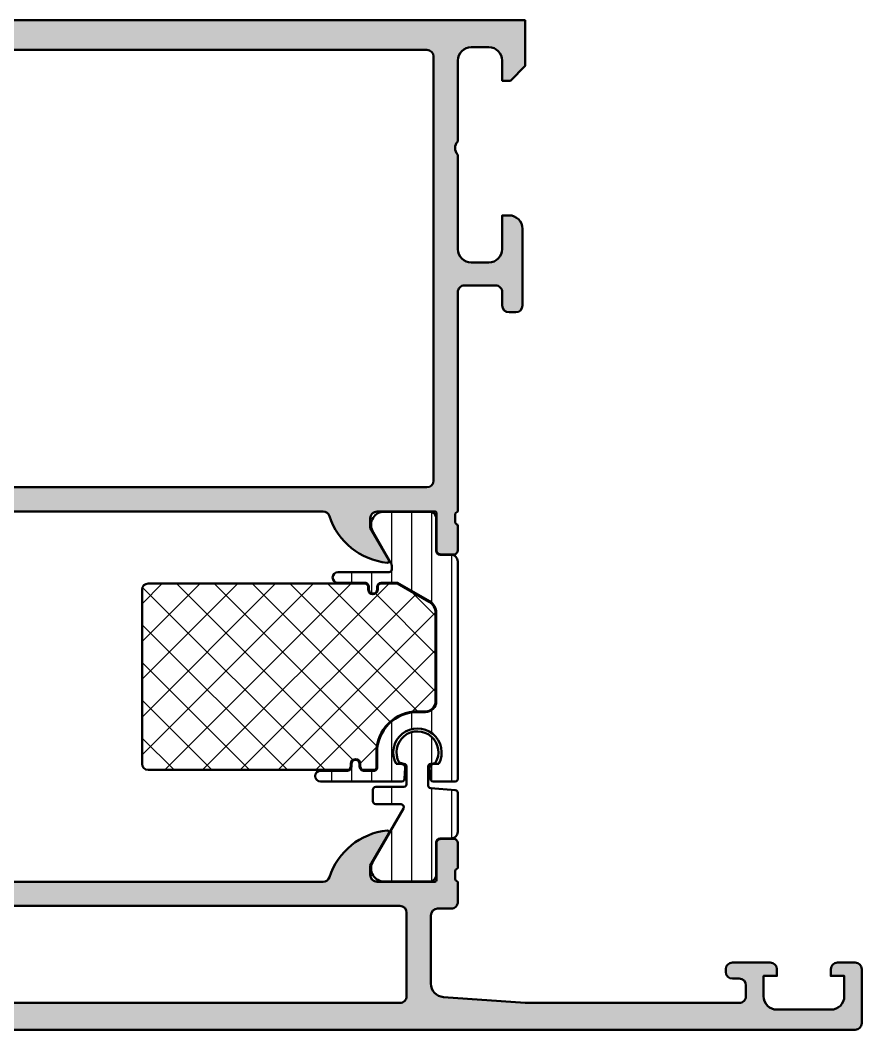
# Model space of a CAD drawing. Extents: x 5 to 130, y 0 to 75.
# Drawn here: x 67.5 to 130, y 0 to 75 of the extents above; entities that cross this region are included whole.
import ezdxf

# ---------------------------------------------------------------- set-up
doc = ezdxf.new("R2010")
doc.units = 0
for name, color, linetype, lineweight in [('0S-Alu contour', 7, 'Continuous', 50), ('0S-Alu hatch', 252, 'Continuous', 25), ('0S-Plastic contour', 254, 'Continuous', 50), ('0S-Plastic hatch', 253, 'Continuous', 25), ('0S-PT contour', 91, 'Continuous', 50), ('0S-PT hatch', 103, 'Continuous', 25)]:
    doc.layers.add(name, color=color, linetype=linetype, lineweight=lineweight)
pattern_1 = [(90, (0, 0), (-1.4859, 0), [])]

# ---------------------------------------------------------------- blocks, each defined once
blk = doc.blocks.new('304700__176D3024_9E4F_41B5_983D_16A4728DE086_')
at = {"layer": '0S-Alu hatch'}
h = blk.add_hatch(color=256, dxfattribs=at)
edge = h.paths.add_edge_path()
edge.add_line((19.99999999999998, 10.49999999999997), (20.00000000000001, 2.499961614608787))
edge.add_ellipse((19.50000799373549, 2.499992007188123), major_axis=(-0.4999920071882439, 0), ratio=1, start_angle=89.99995824893051, end_angle=179.9965172112618, ccw=False)
edge.add_line((19.5000076293945, 2.000000000000011), (14.10000610351565, 2))
edge.add_ellipse((14.10001171460136, 2.500005611085724), major_axis=(-0.5000056111172084, 0), ratio=1, start_angle=0.0006429760202877333, end_angle=89.9993570241561, ccw=False)
edge.add_line((13.60000610351564, 2.499999999998472), (13.60000610351564, 4.5))
edge.add_arc((13.10001392716924, 4.50000734682368), 0.4999921764003726, 359.9991581029894, 450.0008965386953)
edge.add_line((13.10000610351561, 4.999999523162842), (11.8000030517578, 5))
edge.add_arc((11.80003194873949, 4.499971103018338), 0.500028897816649, 90.00331115881426, 179.9966888411355)
edge.add_line((11.30000305175782, 4.500000000000466), (11.30000305175781, 4))
edge.add_line((11.30000305175781, 4), (12.30000305175781, 4))
edge.add_line((12.30000305175781, 4), (12.30000305175781, 2.5))
edge.add_ellipse((11.30001176224014, 2.499991289517666), major_axis=(-0.9999912895556029, 0), ratio=1, start_angle=89.99950092177761, end_angle=180.0004990787141, ccw=False)
edge.add_line((11.30000305175781, 1.5), (7.300003051757812, 1.5))
edge.add_ellipse((7.30003724327588, 2.500034191518068), major_axis=(-1.000034192102578, 0), ratio=1, start_angle=0.0019589627473806104, end_angle=89.9980410373002, ccw=False)
edge.add_line((6.300003051757812, 2.499999999999168), (6.300003051757812, 4))
edge.add_line((6.300003051757812, 4), (7.300003051757812, 4))
edge.add_line((7.300003051757812, 4), (7.300003051757812, 4.5))
edge.add_arc((6.800008665053553, 4.500005613295747), 0.4999943867357684, 359.9993567564866, 450.00064324353)
edge.add_line((6.800003051757826, 5.000000000000006), (5.5, 5))
edge.add_arc((5.500028896981604, 4.499971103018395), 0.5000288978165922, 90.00331115880446, 179.9966888411355)
edge.add_line((5, 4.500000000000523), (5, 0.4999923706054688))
edge.add_arc((5.500013265202426, 0.5000132654630491), 0.5000132656390097, 180.0023943105812, 269.9984799601016)
edge.add_line((5.5, 3e-16), (129.5, 0))
edge.add_arc((129.4999998175536, 0.5000001825074302), 0.5000001825074635, 270.000020906813, 359.9991048225051)
edge.add_line((130, 0.4999923706072412), (130, 4.500000000000001))
edge.add_arc((129.4999840330719, 4.499984033071891), 0.5000159671830521, 0.0018296166054239, 89.99817038324151)
edge.add_line((129.5, 5.000000000000008), (128.1999893188476, 5))
edge.add_arc((128.1999972154239, 4.499999732880525), 0.5000002671818309, 90.00090488050319, 179.999969382958)
edge.add_line((127.6999969482422, 4.500000000064763), (127.6999969482422, 4))
edge.add_line((127.6999969482422, 4), (128.6999969482422, 4))
edge.add_line((128.6999969482422, 4), (128.6999969482422, 2.5))
edge.add_ellipse((127.6999842356632, 2.500012712578993), major_axis=(-1.000012712659796, 0), ratio=1, start_angle=90.00072836786347, end_angle=179.9992716319968, ccw=False)
edge.add_line((127.6999969482422, 1.5), (123.6999969482422, 1.5))
edge.add_ellipse((123.6999912776887, 2.499994329446542), major_axis=(-0.9999943294626202, 0), ratio=1, start_angle=-0.00032490097822801545, end_angle=90.00032490062341, ccw=False)
edge.add_line((122.6999969482422, 2.500000000006199), (122.6999969482422, 4))
edge.add_line((122.6999969482422, 4), (123.6999969482422, 4))
edge.add_line((123.6999969482422, 4), (123.6999969482422, 4.5))
edge.add_arc((123.1999811356241, 4.499984187381915), 0.5000158128681189, 0.0018119353897291, 89.99818806474453)
edge.add_line((123.1999969482422, 5.000000000000003), (120.3999938964843, 5))
edge.add_arc((120.4000076430126, 4.499986253471732), 0.5000137467172296, 90.00157519279813, 179.9984248072896)
edge.add_line((119.8999938964844, 4.499999999999234), (119.8999938964844, 4.299995422363281))
edge.add_arc((120.4000045458748, 4.300006071753726), 0.5000106495038539, 180.0012203039023, 269.9987796957372)
edge.add_line((120.3999938964843, 3.799995422363279), (120.8999938964844, 3.79999542236328))
edge.add_ellipse((120.8999908366427, 3.29999236252167), major_axis=(-0.5000030598509733, 0), ratio=1, start_angle=180.0003506308146, end_angle=269.9996493701244, ccw=False)
edge.add_line((121.3999938964843, 3.299995422371481), (121.3999938964843, 2.5))
edge.add_ellipse((120.9000004540361, 2.499993442448283), major_axis=(-0.499993442491288, 0), ratio=1, start_angle=89.99924855007038, end_angle=180.0007514498339, ccw=False)
edge.add_line((120.8999938964844, 1.999999999999997), (105.0000019073486, 2))
edge.add_line((105.0000019073486, 2), (98.92875289916994, 2.433654785156249))
edge.add_ellipse((99.0000036368257, 3.431113043250497), major_axis=(-0.9999998221284359, 0), ratio=1, start_angle=-2.2588728256778268e-06, end_angle=85.91417066589128, ccw=False)
edge.add_line((98.00000381469727, 3.431113082675257), (98.00000381469727, 8.5))
edge.add_ellipse((98.50000376785373, 8.499999093168418), major_axis=(-0.4999999531572694, 0), ratio=1, start_angle=269.99999463212373, end_angle=359.9998960848389, ccw=False)
edge.add_line((98.50000381469727, 8.999999046325685), (99.50000381469727, 9))
edge.add_arc((99.50000728930279, 9.499996525388754), 0.4999965254008271, 269.9996018367694, 360.0002888809716)
edge.add_line((100.0000038146972, 9.499999046333286), (100.0000038146972, 10.99999999999999))
edge.add_ellipse((100.0788402612403, 11.2675205919931), major_axis=(-0.2788950563274273, 0), ratio=1, start_angle=-1.1645893740982274, end_angle=73.580123580509, ccw=False)
edge.add_line((99.80000281469727, 11.27318899999148), (99.80000281469727, 11.7267829999915))
edge.add_ellipse((100.0788709103404, 11.73244365946855), major_axis=(-0.2789255417371432, 0), ratio=1, start_angle=-73.57540544464928, end_angle=1.1628700728841181, ccw=False)
edge.add_line((100.0000038146972, 11.99998699999149), (100.0000038146972, 13.879998))
edge.add_arc((99.70000381469725, 13.87999799999999), 0.3000000000000114, 0, 90)
edge.add_line((99.70000381469725, 14.179998), (98.72002949565449, 14.179998))
edge.add_arc((98.72002949565449, 13.87999799999999), 0.3000000000000043, 89.99999999999729, 180)
edge.add_line((98.42002949565448, 13.87999799999999), (98.42002949565448, 11.12))
edge.add_ellipse((98.30002949565447, 11.12), major_axis=(-0.1200000000000045, 0), ratio=1, start_angle=90.00000000000682, end_angle=180, ccw=False)
edge.add_line((98.30002949565448, 10.99999999999999), (94.00000381469727, 11))
edge.add_ellipse((94.00000381469727, 11.5), major_axis=(-0.5000000000000018, 0), ratio=1, start_angle=0, end_angle=90, ccw=False)
edge.add_line((93.50000381469727, 11.5), (93.50000381469727, 12.19999999999998))
edge.add_line((93.50000381469727, 12.19999999999998), (94.88149927231964, 14.59282032302756))
edge.add_arc((94.76188403004898, 14.66188021535171), 0.1381197846483017, 330.000000000003, 455.6225775507952)
edge.add_arc((95.2382270558711, 9.823391138152235), 4.99999999999996, 95.62257755079398, 162.2515836439303)
edge.add_ellipse((90.0000038146973, 11.50000000000004), major_axis=(-0.5000000000000321, 0), ratio=1, start_angle=89.99999999999511, end_angle=162.2515836439261, ccw=False)
edge.add_line((90.00000381469727, 11), (32.99999237060549, 11))
edge.add_ellipse((32.99999237060558, 11.49999999999954), major_axis=(-0.49999999999954, 0), ratio=1, start_angle=17.74841635605941, end_angle=89.99999999998857, ccw=False)
edge.add_arc((27.7617691294318, 9.823391138151706), 5.000000000000446, 17.74841635607156, 84.37742244920817)
edge.add_arc((28.23811215525378, 14.66188021535168), 0.1381197846482897, 84.37742244919843, 209.9999999999927)
edge.add_line((28.11849691298311, 14.59282032302755), (29.4999923706055, 12.19999999999991))
edge.add_line((29.4999923706055, 12.19999999999991), (29.49999237060549, 11.50000000000002))
edge.add_ellipse((28.99999237060546, 11.50000000000002), major_axis=(-0.5000000000000285, 0), ratio=1, start_angle=90.00000000000159, end_angle=180, ccw=False)
edge.add_line((28.99999237060547, 10.99999999999999), (24.69996668964827, 11))
edge.add_ellipse((24.69996668964828, 11.12000000000001), major_axis=(-0.1200000000000134, 0), ratio=1, start_angle=0, end_angle=89.99999999999329, ccw=False)
edge.add_line((24.57996668964827, 11.12000000000001), (24.57996668964826, 13.87999799999999))
edge.add_arc((24.27996668964826, 13.879998), 0.2999999999999971, 0, 90)
edge.add_line((24.27996668964826, 14.179998), (23.29999237060544, 14.179998))
edge.add_arc((23.29999237060544, 13.87999800000002), 0.2999999999999812, 90, 180)
edge.add_line((22.99999237060545, 13.87999800000002), (22.99999237060547, 11.99998699999151))
edge.add_ellipse((22.92112527496229, 11.73244365946856), major_axis=(-0.2789255417371566, 0), ratio=1, start_angle=178.8371299271126, end_angle=253.5754054446439, ccw=False)
edge.add_line((23.19999337060547, 11.7267829999915), (23.19999337060547, 11.27318899999145))
edge.add_ellipse((22.92115592406247, 11.26752059199307), major_axis=(-0.2788950563273809, 0), ratio=1, start_angle=106.4198764194908, end_angle=181.1645893740976, ccw=False)
edge.add_line((22.9999923706055, 11), (20.49999999999998, 11))
edge.add_arc((20.50001190502594, 10.49998809497404), 0.5000119051676851, 90.00136418300312, 179.9986358174487)
edge = h.paths.add_edge_path()
edge.add_ellipse((22.30000297718658, 2.499992296034218), major_axis=(-0.4999922960935738, 0), ratio=1, start_angle=-0.0008828225924730759, end_angle=90.0008828230516, ccw=False)
edge.add_line((21.80001068115236, 2.499999999999592), (21.80001068115237, 8.700004577633145))
edge.add_ellipse((22.30000473062384, 8.700010528165253), major_axis=(-0.4999940495068772, 0), ratio=1, start_angle=-90.0006818884533, end_angle=0.0006818894009938958, ccw=False)
edge.add_line((22.30001068115234, 9.200004577636722), (95.70000457763672, 9.200004577636719))
edge.add_ellipse((95.69999936263179, 8.699999362631779), major_axis=(-0.5000052150321359, 0), ratio=1, start_angle=180.0005975897139, end_angle=269.9994024106873, ccw=False)
edge.add_line((96.20000457763673, 8.70000457763672), (96.20000076293945, 2.499999999999942))
edge.add_ellipse((95.70000356422013, 2.499997198726135), major_axis=(-0.4999971987271607, 0), ratio=1, start_angle=90.0001161296363, end_angle=180.0003210041313, ccw=False)
edge.add_line((95.70000457763672, 2.000000000000001), (22.30001068115236, 1.999999999999996))
at = {"layer": '0S-Alu contour', "color": 7}
for points in [[(93.50000381469727, 11.5), (93.50000381469727, 12.19999999999998), (94.88149927231964, 14.59282032302756)], [(98.42002949565448, 13.87999799999999), (98.42002949565448, 11.12)], [(99.70000381469725, 14.179998), (98.72002949565449, 14.179998)], [(100.0000038146972, 11.99998699999149), (100.0000038146972, 13.879998)], [(99.80000281469727, 11.27318899999148), (99.80000281469727, 11.7267829999915)], [(90.00000381469727, 11), (32.99999237060549, 11)], [(98.30002949565448, 10.99999999999999), (94.00000381469727, 11)], [(100.0000038146972, 9.499999046333286), (100.0000038146972, 10.99999999999999)], [(22.30001068115234, 9.200004577636722), (95.70000457763672, 9.200004577636719)], [(96.20000457763673, 8.70000457763672), (96.20000076293945, 2.499999999999942)], [(98.00000381469727, 3.431113082675257), (98.00000381469727, 8.5)], [(98.50000381469727, 8.999999046325685), (99.50000381469727, 9)], [(123.1999969482422, 5.000000000000003), (120.3999938964843, 5)], [(129.5, 5.000000000000008), (128.1999893188476, 5)], [(119.8999938964844, 4.499999999999234), (119.8999938964844, 4.299995422363281)], [(120.3999938964843, 3.799995422363279), (120.8999938964844, 3.79999542236328)], [(122.6999969482422, 2.500000000006199), (122.6999969482422, 4), (123.6999969482422, 4), (123.6999969482422, 4.5)], [(127.6999969482422, 4.500000000064763), (127.6999969482422, 4), (128.6999969482422, 4), (128.6999969482422, 2.5)], [(130, 0.4999923706072412), (130, 4.500000000000001)], [(121.3999938964843, 3.299995422371481), (121.3999938964843, 2.5)], [(120.8999938964844, 1.999999999999997), (105.0000019073486, 2), (98.92875289916994, 2.433654785156249)], [(95.70000457763672, 2.000000000000001), (22.30001068115236, 1.999999999999996)], [(127.6999969482422, 1.5), (123.6999969482422, 1.5)], [(5.5, 3e-16), (129.5, 0)]]:
    blk.add_lwpolyline(points, dxfattribs=at)
for centre, radius, start, end in [((95.2382270558711, 9.823391138152235), 4.99999999999996, 95.62257755079398, 162.2515836439303), ((94.76188403004898, 14.66188021535171), 0.1381197846483017, 330.000000000003, 95.62257755079521), ((98.72002949565449, 13.87999799999999), 0.3000000000000043, 89.99999999999729, 180), ((99.70000381469725, 13.87999799999999), 0.3000000000000114, 0, 90), ((99.50000728930279, 9.499996525388754), 0.4999965254008271, 269.9996018367694, 0.0002888809716084), ((120.4000076430126, 4.499986253471732), 0.5000137467172296, 90.00157519279813, 179.9984248072896), ((123.1999811356241, 4.499984187381915), 0.5000158128681189, 0.0018119353897291, 89.99818806474453), ((128.1999972154239, 4.499999732880525), 0.5000002671818309, 90.00090488050319, 179.999969382958), ((129.4999840330719, 4.499984033071891), 0.5000159671830521, 0.0018296166054239, 89.99817038324151), ((120.4000045458748, 4.300006071753726), 0.5000106495038539, 180.0012203039023, 269.9987796957372), ((129.4999998175536, 0.5000001825074302), 0.5000001825074635, 270.000020906813, 359.9991048225051)]:
    blk.add_arc(centre, radius, start, end, dxfattribs=at)
at = {"layer": '0S-Alu contour', "color": 7, "extrusion": (0, 0, -1)}
for centre, radius, start, end in [((-90.0000038146973, 11.50000000000004), 0.5000000000000321, 197.748416356074, 270.0000000000049), ((-94.00000381469727, 11.5), 0.5000000000000018, 270, 0), ((-100.0788402612403, 11.2675205919931), 0.2788950563274273, 286.419876419491, 1.164589374098176), ((-100.0788709103404, 11.73244365946855), 0.2789255417371432, 358.8371299271159, 73.57540544464923), ((-98.30002949565447, 11.12), 0.1200000000000045, 180, 269.9999999999932), ((-95.69999936263179, 8.699999362631779), 0.5000052150321359, 90.0005975893127, 179.9994024102861), ((-98.50000376785373, 8.499999093168418), 0.4999999531572694, 0.0001039151611164, 90.00000536787628), ((-120.8999908366427, 3.29999236252167), 0.5000030598509733, 90.00035062987556, 179.9996493691854), ((-99.0000036368257, 3.431113043250497), 0.9999998221284361, 274.0858293341087, 2.2588727439e-06), ((-95.70000356422013, 2.499997198726135), 0.4999971987271607, 179.9996789958687, 269.9998838703637), ((-120.9000004540361, 2.499993442448283), 0.499993442491288, 179.9992485501661, 270.0007514499296), ((-123.6999912776887, 2.499994329446542), 0.9999943294626202, 269.9996750993766, 0.0003249009782124), ((-127.6999842356632, 2.500012712578993), 1.000012712659796, 180.0007283680033, 269.9992716321365)]:
    blk.add_arc(centre, radius, start, end, dxfattribs=at)
blk = doc.blocks.new('395740__6B29D01C_57BD_468A_9920_0F6DB4F73AC2_')
at = {"layer": '0S-PT hatch'}
h = blk.add_hatch(dxfattribs=at)
h.set_pattern_fill('ANSI37', color=256, scale=0.625, angle=90, style=0)
h.set_pattern_definition([(135, (0, 0), (-1.403165018917055, -1.403165018917055), []), (225, (0, 0), (1.403165018917055, -1.403165018917055), [])])
edge = h.paths.add_edge_path()
edge.add_line((76.5506085488827, 32.70000000000195), (76.5506085488827, 19.75024507800029))
edge.add_arc((77.00060854888261, 19.75024507800017), 0.4499999999999034, 180, 269.9990437979573)
edge.add_line((77.00060103888933, 19.30024507806293), (91.79343293314875, 19.29999820242987))
edge.add_line((91.79343293314875, 19.29999820242987), (91.92412774374968, 19.3349919706396))
edge.add_line((91.92412774374968, 19.3349919706396), (92.01499271618482, 19.42584431767909))
edge.add_line((92.01499271618482, 19.42584431767909), (92.05001351509863, 19.5565673605495))
edge.add_line((92.05001351509863, 19.5565673605495), (92.05001351509863, 19.74999809265137))
edge.add_ellipse((92.4000089374619, 19.74999809265137), major_axis=(-0.3499954223632784, 0), ratio=1, start_angle=180, end_angle=360, ccw=False)
edge.add_line((92.75000435982517, 19.74999809265137), (92.75000435982517, 19.55656736054949))
edge.add_line((92.75000435982517, 19.55656736054949), (92.785025158739, 19.42584431767909))
edge.add_line((92.785025158739, 19.42584431767909), (92.87589013117413, 19.3349919706396))
edge.add_line((92.87589013117413, 19.3349919706396), (93.0065853517761, 19.29999809265137))
edge.add_line((93.0065853517761, 19.29999809265137), (93.79342737154082, 19.29999809265137))
edge.add_line((93.79342737154082, 19.29999809265137), (93.87412445095168, 19.32162239777047))
edge.add_line((93.87412445095168, 19.32162239777047), (93.92838382974979, 19.37585915907012))
edge.add_line((93.92838382974979, 19.37585915907012), (93.9500074115787, 19.45659048166136))
edge.add_line((93.9500074115787, 19.45659048166136), (93.9500074108288, 20.60004094628051))
edge.add_ellipse((96.99994014392277, 20.60004094624909), major_axis=(-3.049932733093952, 0), ratio=1, start_angle=269.99999999940945, end_angle=360, ccw=False)
edge.add_line((96.9999401439542, 23.64997367934304), (97.60003151008218, 23.64997367858883))
edge.add_arc((97.60081202280558, 24.39917064067952), 0.7491973686593032, 269.9403093298682, 360.0630723146303)
edge.add_line((98.35000893752486, 24.39999537162854), (98.3499936807136, 30.96380934273025))
edge.add_arc((97.40005914123302, 30.96380483453283), 0.9499345394912776, 0.0002719145082368, 60.01047642423605)
edge.add_line((97.87487597986336, 31.78655911077306), (95.51284476392561, 33.15000000009987))
edge.add_line((95.51284476392561, 33.15000000009987), (94.300007411583, 33.15000000009987))
edge.add_arc((94.300007411583, 32.90000000009989), 0.2499999999999716, 90, 180)
edge.add_line((94.05000741158302, 32.90000000009989), (94.05000741158307, 32.70000000010001))
edge.add_ellipse((93.70000741158307, 32.70000000009999), major_axis=(-0.3499999999999943, 0), ratio=1, start_angle=0, end_angle=180, ccw=False)
edge.add_line((93.35000741158308, 32.70000000009997), (93.35000741158306, 32.90000000009987))
edge.add_arc((93.10000741158306, 32.90000000009985), 0.25, 0, 90)
edge.add_line((93.10000741158306, 33.15000000009985), (77.00060854888272, 33.15000000000197))
edge.add_arc((77.00060854888272, 32.70000000000195), 0.4500000000000171, 90, 180)
at = {"layer": '0S-PT contour', "color": 7}
for points in [[(93.10000741158306, 33.15000000009985), (77.00060854888272, 33.15000000000197)], [(97.87487597986336, 31.78655911077306), (95.51284476392561, 33.15000000009987), (94.300007411583, 33.15000000009987)], [(76.5506085488827, 32.70000000000195), (76.5506085488827, 19.75024507800029)], [(93.35000741158308, 32.70000000009997), (93.35000741158306, 32.90000000009987)], [(94.05000741158302, 32.90000000009989), (94.05000741158307, 32.70000000010001)], [(98.35000893752486, 24.39999537162854), (98.3499936807136, 30.96380934273025)], [(96.9999401439542, 23.64997367934304), (97.60003151008218, 23.64997367858883)], [(92.75000435982517, 19.74999809265137), (92.75000435982517, 19.55656736054949), (92.785025158739, 19.42584431767909), (92.87589013117413, 19.3349919706396), (93.0065853517761, 19.29999809265137), (93.79342737154082, 19.29999809265137), (93.87412445095168, 19.32162239777047), (93.92838382974979, 19.37585915907012), (93.9500074115787, 19.45659048166136), (93.9500074108288, 20.60004094628051)], [(77.00060103888933, 19.30024507806293), (91.79343293314875, 19.29999820242987), (91.92412774374968, 19.3349919706396), (92.01499271618482, 19.42584431767909), (92.05001351509863, 19.5565673605495), (92.05001351509863, 19.74999809265137)]]:
    blk.add_lwpolyline(points, dxfattribs=at)
for centre, radius, start, end in [((77.00060854888272, 32.70000000000195), 0.4500000000000171, 90, 180), ((93.10000741158306, 32.90000000009985), 0.25, 0, 90), ((94.300007411583, 32.90000000009989), 0.2499999999999716, 90, 180), ((97.40005914123302, 30.96380483453283), 0.9499345394912776, 0.0002719145082368, 60.01047642423605), ((97.60081202280558, 24.39917064067952), 0.7491973686593032, 269.9403093298682, 0.0630723146303955), ((77.00060854888261, 19.75024507800017), 0.4499999999999034, 180, 269.9990437979573)]:
    blk.add_arc(centre, radius, start, end, dxfattribs=at)
at = {"layer": '0S-PT contour', "color": 7, "extrusion": (0, 0, -1)}
for centre, radius, start, end in [((-93.70000741158307, 32.70000000009999), 0.3499999999999943, 180, 0), ((-96.99994014392277, 20.60004094624909), 3.049932733093953, 0, 90.00000000059053), ((-92.4000089374619, 19.74999809265137), 0.3499954223632784, 0, 180)]:
    blk.add_arc(centre, radius, start, end, dxfattribs=at)
blk = doc.blocks.new('244459__1904CC62_7255_417F_8182_03E45A82147F___35E7839D_CDDE_44FA_9F2A_09675DB6ED3F_')
at = {"layer": '0S-Plastic hatch'}
h = blk.add_hatch(dxfattribs=at)
h.set_pattern_fill('ANSI31', color=256, scale=0.4680000000000001, angle=45, style=0)
h.set_pattern_definition(pattern_1)
edge = h.paths.add_edge_path()
edge.add_ellipse((99.500007411583, 14.709997), major_axis=(-0.5, 0), ratio=1, start_angle=90, end_angle=180, ccw=False)
edge.add_line((99.500007411583, 14.209997), (98.68967607824966, 14.209997))
edge.add_arc((98.68967607824966, 13.909997), 0.3000000000000025, 90, 180)
edge.add_line((98.38967607824966, 13.909997), (98.39000802864669, 11.50999861706369))
edge.add_ellipse((97.89001205120807, 11.50999597743861), major_axis=(-0.4999959774455833, 0), ratio=1, start_angle=89.99969751881491, end_angle=180.0003024817733, ccw=False)
edge.add_line((97.89000941158301, 11.00999999999999), (94.41346791348352, 11.01))
edge.add_ellipse((94.55577856247487, 11.99981807472285), major_axis=(-0.999996070924476, 0), ratio=1, start_angle=-32.72701609984091, end_angle=81.81839194810021, ccw=False)
edge.add_line((93.71452591348353, 12.540453), (95.9717036228891, 16.45000001028018))
edge.add_arc((95.79849853619694, 16.55), 0.1999999999999995, 330.000003400655, 450)
edge.add_line((95.79849853619694, 16.75), (93.90001656685644, 16.75))
edge.add_line((93.90001656685644, 16.75), (93.80009438668066, 16.77691650390625))
edge.add_line((93.80009438668066, 16.77691650390625), (93.72692849312597, 16.85009765625))
edge.add_line((93.72692849312597, 16.85009765625), (93.70001198921972, 16.95001220703125))
edge.add_line((93.70001198921972, 16.95001220703125), (93.70001198921972, 17.85000610351562))
edge.add_line((93.70001198921972, 17.85000610351562), (93.72692086373144, 17.94992065429687))
edge.add_line((93.72692086373144, 17.94992065429687), (93.80009438668066, 18.02310180664062))
edge.add_line((93.80009438668066, 18.02310180664062), (93.90001656685644, 18.05001831054687))
edge.add_line((93.90001656685644, 18.05001831054687), (96.00001504097754, 18.05001831054687))
edge.add_line((96.00001504097754, 18.05001831054687), (96.09992959175878, 18.07693481445312))
edge.add_line((96.09992959175878, 18.07693481445312), (96.173103114708, 18.15008544921875))
edge.add_line((96.173103114708, 18.15008544921875), (96.20001198921972, 18.25))
edge.add_line((96.20001198921972, 18.25), (96.20001198921972, 19.55002021789551))
edge.add_line((96.20001198921972, 19.55002021789551), (96.173103114708, 19.64993476867675))
edge.add_line((96.173103114708, 19.64993476867675), (96.09992959175878, 19.72311592102051))
edge.add_line((96.09992959175878, 19.72311592102051), (96.000007411583, 19.75003242492675))
edge.add_line((96.000007411583, 19.75003242492675), (95.64501168404394, 19.84934716690035))
edge.add_ellipse((96.99965560737606, 20.61563367587344), major_axis=(-1.556359589829676, 0), ratio=1, start_angle=148.5998135798253, end_angle=29.495701762774274, ccw=False)
edge.add_line((98.32808493780433, 19.80475101672186), (98.00001504097753, 19.75003242492675))
edge.add_line((98.00001504097753, 19.75003242492675), (97.90009286080175, 19.72311592102051))
edge.add_line((97.90009286080175, 19.72311592102051), (97.82691933785253, 19.64993476867675))
edge.add_line((97.82691933785253, 19.64993476867675), (97.80001046334081, 19.55002021789551))
edge.add_line((97.80001046334081, 19.55002021789551), (97.80001046334081, 18.1500244140625))
edge.add_line((97.80001046334081, 18.1500244140625), (97.82691933785253, 18.05007934570312))
edge.add_line((97.82691933785253, 18.05007934570312), (97.90009286080175, 17.9769287109375))
edge.add_line((97.90009286080175, 17.9769287109375), (98.00000741158298, 17.95001220703125))
edge.add_line((98.00000741158298, 17.95001220703125), (99.80001046334081, 17.79251098632812))
edge.add_line((99.80001046334081, 17.79251098632812), (99.89992501412206, 17.76559448242187))
edge.add_line((99.89992501412206, 17.76559448242187), (99.9730985370713, 17.69241333007812))
edge.add_line((99.9730985370713, 17.69241333007812), (100.0000074115827, 17.59249877929687))
edge.add_line((100.0000074115827, 17.59249877929687), (100.000007411583, 14.709997))
at = {"layer": '0S-Plastic contour', "color": 7}
for points in [[(95.79849853619694, 16.75), (93.90001656685644, 16.75), (93.80009438668066, 16.77691650390625), (93.72692849312597, 16.85009765625), (93.70001198921972, 16.95001220703125), (93.70001198921972, 17.85000610351562), (93.72692086373144, 17.94992065429687), (93.80009438668066, 18.02310180664062), (93.90001656685644, 18.05001831054687), (96.00001504097754, 18.05001831054687), (96.09992959175878, 18.07693481445312), (96.173103114708, 18.15008544921875), (96.20001198921972, 18.25), (96.20001198921972, 19.55002021789551), (96.173103114708, 19.64993476867675), (96.09992959175878, 19.72311592102051), (96.000007411583, 19.75003242492675), (95.64501168404394, 19.84934716690035)], [(98.32808493780433, 19.80475101672186), (98.00001504097753, 19.75003242492675), (97.90009286080175, 19.72311592102051), (97.82691933785253, 19.64993476867675), (97.80001046334081, 19.55002021789551), (97.80001046334081, 18.1500244140625), (97.82691933785253, 18.05007934570312), (97.90009286080175, 17.9769287109375), (98.00000741158298, 17.95001220703125), (99.80001046334081, 17.79251098632812), (99.89992501412206, 17.76559448242187), (99.9730985370713, 17.69241333007812), (100.0000074115827, 17.59249877929687), (100.000007411583, 14.709997)], [(93.71452591348353, 12.540453), (95.9717036228891, 16.45000001028018)], [(98.38967607824966, 13.909997), (98.39000802864669, 11.50999861706369)], [(99.500007411583, 14.209997), (98.68967607824966, 14.209997)], [(97.89000941158301, 11.00999999999999), (94.41346791348352, 11.01)]]:
    blk.add_lwpolyline(points, dxfattribs=at)
at = {"layer": '0S-Plastic contour', "color": 7, "extrusion": (0, 0, -1)}
for centre, radius, start, end in [((-96.99965560737606, 20.61563367587344), 1.556359589829676, 330.5042982372257, 211.4001864201747), ((-99.500007411583, 14.709997), 0.5, 180, 270), ((-94.55577856247487, 11.99981807472285), 0.999996070924476, 278.1816080518999, 32.72701609984089), ((-97.89001205120807, 11.50999597743861), 0.4999959774455833, 179.9996975182267, 270.0003024811851)]:
    blk.add_arc(centre, radius, start, end, dxfattribs=at)
at = {"layer": '0S-Plastic contour', "color": 7}
for centre, radius, start, end in [((95.79849853619694, 16.55), 0.1999999999999995, 330.000003400655, 90), ((98.68967607824966, 13.909997), 0.3000000000000025, 90, 180)]:
    blk.add_arc(centre, radius, start, end, dxfattribs=at)
blk = doc.blocks.new('244459__F225CB20_A43C_44D5_8C3E_92B78BB3F6B0___52D89160_3F5E_4F70_A803_A7DA2A8AC8DD_')
at = {"layer": '0S-Plastic hatch'}
h = blk.add_hatch(dxfattribs=at)
h.set_pattern_fill('ANSI31', color=256, scale=0.4680000000000001, angle=45, style=0)
h.set_pattern_definition(pattern_1)
edge = h.paths.add_edge_path()
edge.add_line((100.000007411583, 34.79000300009986), (100.000007411583, 18.65002250671387))
edge.add_line((100.000007411583, 18.65002250671387), (99.97309090767675, 18.55010795593262))
edge.add_line((99.97309090767675, 18.55010795593262), (99.89992501412206, 18.47692680358887))
edge.add_line((99.89992501412206, 18.47692680358887), (99.79999520455175, 18.45001029968262))
edge.add_line((99.79999520455175, 18.45001029968262), (98.16999032173923, 18.45001029968262))
edge.add_line((98.16999032173923, 18.45001029968262), (98.070075770958, 18.47692680358887))
edge.add_line((98.070075770958, 18.47692680358887), (97.99690987740333, 18.55010795593262))
edge.add_line((97.99690987740333, 18.55010795593262), (97.96999337349706, 18.65002250671387))
edge.add_line((97.96999337349706, 18.65002250671387), (97.90000130806737, 19.45001029968262))
edge.add_line((97.90000130806737, 19.45001029968262), (97.94000985298925, 19.60015678405762))
edge.add_line((97.94000985298925, 19.60015678405762), (98.04987313423925, 19.71002006530762))
edge.add_line((98.04987313423925, 19.71002006530762), (98.21800973091894, 19.74999809265137))
edge.add_line((98.21800973091894, 19.74999809265137), (98.58657052193458, 19.74999809265137))
edge.add_arc((97.000007411583, 20.59650078484448), 1.798262859266857, 331.9180754298219, 568.0819245701781)
edge.add_line((95.41344430123144, 19.74999809265137), (95.78200509224705, 19.74999809265137))
edge.add_line((95.78200509224705, 19.74999809265137), (95.95014168892673, 19.71002006530762))
edge.add_line((95.95014168892673, 19.71002006530762), (96.06000497017673, 19.60015678405762))
edge.add_line((96.06000497017673, 19.60015678405762), (96.09999825630958, 19.45001029968262))
edge.add_line((96.09999825630958, 19.45001029968262), (96.03000619087987, 18.65002250671387))
edge.add_line((96.03000619087987, 18.65002250671387), (96.0031049457627, 18.55010795593262))
edge.add_line((96.0031049457627, 18.55010795593262), (95.92993905220798, 18.47692680358887))
edge.add_line((95.92993905220798, 18.47692680358887), (95.83000924263769, 18.45001029968262))
edge.add_line((95.83000924263769, 18.45001029968262), (89.80001046334081, 18.45001029968262))
edge.add_ellipse((89.80001046334081, 18.85000419616699), major_axis=(-0.399993896484375, 0), ratio=1, start_angle=-90, end_angle=90, ccw=False)
edge.add_line((89.80001046334081, 19.24999809265137), (91.80001046334083, 19.24999809265137))
edge.add_line((91.80001046334083, 19.24999809265137), (91.95000435982519, 19.29015922546387))
edge.add_line((91.95000435982519, 19.29015922546387), (92.059821864708, 19.39996147155762))
edge.add_line((92.059821864708, 19.39996147155762), (92.10001351509862, 19.54998588562012))
edge.add_line((92.10001351509862, 19.54998588562012), (92.10001351509862, 19.74999809265137))
edge.add_ellipse((92.4000089374619, 19.74999809265137), major_axis=(-0.2999954223632812, 0), ratio=1, start_angle=180, end_angle=360, ccw=False)
edge.add_line((92.70000435982519, 19.74999809265137), (92.70000435982519, 19.54998588562012))
edge.add_line((92.70000435982519, 19.54998588562012), (92.74019601021581, 19.39996147155762))
edge.add_line((92.74019601021581, 19.39996147155762), (92.85001351509862, 19.29015922546387))
edge.add_line((92.85001351509862, 19.29015922546387), (93.00000741158298, 19.24999809265137))
edge.add_line((93.00000741158298, 19.24999809265137), (93.80001046334081, 19.24999809265137))
edge.add_line((93.80001046334081, 19.24999809265137), (93.90000130806737, 19.27679252624512))
edge.add_line((93.90000130806737, 19.27679252624512), (93.97321297798923, 19.34997367858887))
edge.add_line((93.97321297798923, 19.34997367858887), (94.00000741158298, 19.45001029968262))
edge.add_line((94.00000741158298, 19.45001029968262), (94.00000741158298, 20.59997367858887))
edge.add_ellipse((96.99994014389137, 20.60004094628051), major_axis=(-2.99993273306254, 0), ratio=1, start_angle=-90.00128474708322, end_angle=0.0012847472241901414, ccw=False)
edge.add_line((97.000007411583, 23.59997367858888), (97.60000588570409, 23.59997367858887))
edge.add_arc((97.60081202280556, 24.39917064067953), 0.7991973686593123, 269.9422066897786, 360.0610716947241)
edge.add_line((98.4000089374619, 24.40002250671391), (98.39999367867286, 30.96374320983886))
edge.add_arc((97.40006312432163, 30.96380713441112), 0.9999305563945124, 359.9963371374206, 420.0103377062295)
edge.add_line((97.89987215085782, 31.82986259141396), (95.52623985423648, 33.20000000009986))
edge.add_line((95.52623985423648, 33.20000000009986), (94.300007411583, 33.20000000009986))
edge.add_arc((94.300007411583, 32.90000000009989), 0.2999999999999758, 90, 180)
edge.add_line((94.00000741158303, 32.90000000009989), (94.00000741158306, 32.7000000001))
edge.add_ellipse((93.70000741158307, 32.70000000009997), major_axis=(-0.2999999999999829, 0), ratio=1, start_angle=0, end_angle=180, ccw=False)
edge.add_line((93.40000741158309, 32.70000000009994), (93.40000741158306, 32.90000000009987))
edge.add_arc((93.10000741168093, 32.90000000009985), 0.2999999999021128, 0, 90.00000000000273)
edge.add_line((93.10000741168093, 33.20000000000197), (91.10000741158302, 33.20000000009986))
edge.add_ellipse((91.10000741158302, 33.60000000009987), major_axis=(-0.4000000000000057, 0), ratio=1, start_angle=-90, end_angle=90, ccw=False)
edge.add_line((91.10000741158302, 34.00000000009987), (94.90000741158303, 34.00000000009987))
edge.add_arc((94.90000741158303, 34.20000000009988), 0.2000000000000028, 270, 360)
edge.add_line((95.10000741158306, 34.20000000009988), (95.10000741158306, 34.41474721315084))
edge.add_arc((94.60000741158301, 34.41474721315084), 0.5000000000000285, 0, 29.99995113626276)
edge.add_line((95.03302032668338, 34.6647468438632), (93.71452591348353, 36.95954700009986))
edge.add_ellipse((94.55577856247488, 37.50018192537702), major_axis=(-0.9999960709244895, 0), ratio=1, start_angle=-81.81839194810021, end_angle=32.727016099840796, ccw=False)
edge.add_line((94.41346791348353, 38.49000000009989), (97.89000941158326, 38.49000010568574))
edge.add_ellipse((97.89001205120834, 37.99000412824712), major_axis=(-0.4999959774455904, 0), ratio=1, start_angle=179.9996975182268, end_angle=270.00030248118503, ccw=False)
edge.add_line((98.39000802864696, 37.99000148861692), (98.38967607824995, 35.59000310568573))
edge.add_arc((98.68967607824997, 35.59000310568573), 0.3000000000000114, 180, 270)
edge.add_line((98.68967607824997, 35.29000310568572), (99.5000074767328, 35.29000300009986))
edge.add_ellipse((99.500007411583, 34.79000300009987), major_axis=(-0.4999999999999972, 0), ratio=1, start_angle=180, end_angle=269.9999925343822, ccw=False)
at = {"layer": '0S-Plastic contour', "color": 7}
for points in [[(94.41346791348353, 38.49000000009989), (97.89000941158326, 38.49000010568574)], [(98.39000802864696, 37.99000148861692), (98.38967607824995, 35.59000310568573)], [(95.03302032668338, 34.6647468438632), (93.71452591348353, 36.95954700009986)], [(98.68967607824997, 35.29000310568572), (99.5000074767328, 35.29000300009986)], [(100.000007411583, 34.79000300009986), (100.000007411583, 18.65002250671387), (99.97309090767675, 18.55010795593262), (99.89992501412206, 18.47692680358887), (99.79999520455175, 18.45001029968262), (98.16999032173923, 18.45001029968262), (98.070075770958, 18.47692680358887), (97.99690987740333, 18.55010795593262), (97.96999337349706, 18.65002250671387), (97.90000130806737, 19.45001029968262), (97.94000985298925, 19.60015678405762), (98.04987313423925, 19.71002006530762), (98.21800973091894, 19.74999809265137), (98.58657052193458, 19.74999809265137)], [(91.10000741158302, 34.00000000009987), (94.90000741158303, 34.00000000009987)], [(95.10000741158306, 34.20000000009988), (95.10000741158306, 34.41474721315084)], [(93.10000741168093, 33.20000000000197), (91.10000741158302, 33.20000000009986)], [(97.89987215085782, 31.82986259141396), (95.52623985423648, 33.20000000009986), (94.300007411583, 33.20000000009986)], [(93.40000741158309, 32.70000000009994), (93.40000741158306, 32.90000000009987)], [(94.00000741158303, 32.90000000009989), (94.00000741158306, 32.7000000001)], [(98.4000089374619, 24.40002250671391), (98.39999367867286, 30.96374320983886)], [(97.000007411583, 23.59997367858888), (97.60000588570409, 23.59997367858887)], [(92.70000435982519, 19.74999809265137), (92.70000435982519, 19.54998588562012), (92.74019601021581, 19.39996147155762), (92.85001351509862, 19.29015922546387), (93.00000741158298, 19.24999809265137), (93.80001046334081, 19.24999809265137), (93.90000130806737, 19.27679252624512), (93.97321297798923, 19.34997367858887), (94.00000741158298, 19.45001029968262), (94.00000741158298, 20.59997367858887)], [(95.41344430123144, 19.74999809265137), (95.78200509224705, 19.74999809265137), (95.95014168892673, 19.71002006530762), (96.06000497017673, 19.60015678405762), (96.09999825630958, 19.45001029968262), (96.03000619087987, 18.65002250671387), (96.0031049457627, 18.55010795593262), (95.92993905220798, 18.47692680358887), (95.83000924263769, 18.45001029968262), (89.80001046334081, 18.45001029968262)], [(89.80001046334081, 19.24999809265137), (91.80001046334083, 19.24999809265137), (91.95000435982519, 19.29015922546387), (92.059821864708, 19.39996147155762), (92.10001351509862, 19.54998588562012), (92.10001351509862, 19.74999809265137)]]:
    blk.add_lwpolyline(points, dxfattribs=at)
at = {"layer": '0S-Plastic contour', "color": 7, "extrusion": (0, 0, -1)}
for centre, radius, start, end in [((-94.55577856247488, 37.50018192537702), 0.9999960709244895, 327.2729839001593, 81.81839194810027), ((-97.89001205120834, 37.99000412824712), 0.4999959774455904, 89.99969751881494, 180.0003024817733), ((-99.500007411583, 34.79000300009987), 0.4999999999999972, 90.00000746561778, 180), ((-91.10000741158302, 33.60000000009987), 0.4000000000000057, 270, 90), ((-93.70000741158307, 32.70000000009997), 0.2999999999999829, 180, 0), ((-96.99994014389137, 20.60004094628051), 2.99993273306254, 359.9987152527758, 90.00128474708318), ((-92.4000089374619, 19.74999809265137), 0.2999954223632812, 0, 180), ((-89.80001046334081, 18.85000419616699), 0.399993896484375, 270, 90)]:
    blk.add_arc(centre, radius, start, end, dxfattribs=at)
at = {"layer": '0S-Plastic contour', "color": 7}
for centre, radius, start, end in [((98.68967607824997, 35.59000310568573), 0.3000000000000114, 180, 270), ((94.60000741158301, 34.41474721315084), 0.5000000000000285, 0, 29.99995113626276), ((94.90000741158303, 34.20000000009988), 0.2000000000000028, 270, 0), ((93.10000741168093, 32.90000000009985), 0.2999999999021128, 0, 90.00000000000273), ((94.300007411583, 32.90000000009989), 0.2999999999999758, 90, 180), ((97.40006312432163, 30.96380713441112), 0.9999305563945124, 359.9963371374206, 60.01033770622953), ((97.60081202280556, 24.39917064067953), 0.7991973686593123, 269.9422066897786, 0.0610716947241366), ((97.000007411583, 20.59650078484448), 1.798262859266857, 331.9180754298219, 208.0819245701781)]:
    blk.add_arc(centre, radius, start, end, dxfattribs=at)
blk = doc.blocks.new('397900__F6BC7027_DA10_4846_9E57_12844A82973F_')
at = {"layer": '0S-Alu hatch'}
h = blk.add_hatch(color=256, dxfattribs=at)
edge = h.paths.add_edge_path()
edge.add_line((30, 74.50000000000009), (30, 67.00000047683727))
edge.add_ellipse((29.50000618905175, 66.99999381095448), major_axis=(-0.4999938109926888, 0), ratio=1, start_angle=89.99929077812959, end_angle=180.0007638631271, ccw=False)
edge.add_line((29.49999999999997, 66.5000000000001), (20.5, 66.50000000000009))
edge.add_arc((20.50000112226638, 66.00000650708706), 0.4999934929142801, 90.00012860392812, 180.0007456670556)
edge.add_line((20.00000762939444, 65.99999999999913), (20.00000476831991, 65.69999523168018))
edge.add_arc((20.50000166166142, 65.69999689334162), 0.4999968933442645, 180.0001904125791, 269.9998095864415)
edge.add_line((20.49999999999997, 65.20000000000012), (22.99999999999997, 65.20000000000007))
edge.add_line((22.99999999999997, 65.20000000000007), (23, 58.5000000000001))
edge.add_ellipse((22.47502420766756, 58.00000000000011), major_axis=(-0.7249824705019198, 0), ratio=1, start_angle=136.3958616163865, end_angle=223.6041383836137, ccw=False)
edge.add_line((23, 57.50000000000011), (23, 53.0000000000001))
edge.add_ellipse((22.47502420766753, 52.5000000000001), major_axis=(-0.7249824705019455, 0), ratio=1, start_angle=136.3958616163876, end_angle=223.6041383836125, ccw=False)
edge.add_line((23, 52.00000000000009), (22.99999999999997, 38.50001544535547))
edge.add_ellipse((22.92116355345688, 38.23249485336233), major_axis=(-0.2788950563274689, 0), ratio=1, start_angle=178.835410625896, end_angle=253.5801235804993, ccw=False)
edge.add_line((23.20000099999996, 38.22682644536392), (23.20000099999999, 37.77323244536402))
edge.add_ellipse((22.92113290435677, 37.76757178588692), major_axis=(-0.2789255417372011, 0), ratio=1, start_angle=106.4245945553665, end_angle=181.1628700728954, ccw=False)
edge.add_line((23, 37.50002844536395), (23.00000000000003, 35.62001744535553))
edge.add_arc((23.30000000000003, 35.62001744535547), 0.2999999999999971, 180, 269.9999999999919)
edge.add_line((23.29999999999998, 35.32001744535548), (24.27997431904282, 35.32001744535549))
edge.add_arc((24.27997431904284, 35.62001744535543), 0.2999999999999403, 269.9999999999973, 360)
edge.add_line((24.57997431904278, 35.62001744535543), (24.57997431904275, 38.38001544535548))
edge.add_ellipse((24.69997431904278, 38.38001544535546), major_axis=(-0.120000000000033, 0), ratio=1, start_angle=270, end_angle=360, ccw=False)
edge.add_line((24.69997431904278, 38.5000154453555), (29, 38.50001544535549))
edge.add_ellipse((28.99999999999997, 38.00001544535546), major_axis=(-0.5000000000000285, 0), ratio=1, start_angle=180, end_angle=269.99999999999676, ccw=False)
edge.add_line((29.5, 38.00001544535546), (29.49999999999997, 37.30001544535543))
edge.add_line((29.49999999999997, 37.30001544535543), (28.1185045423776, 34.90719512232791))
edge.add_arc((28.23811978464828, 34.8381352300038), 0.1381197846482945, 150.00000000002, 275.6225775508133)
edge.add_arc((27.76177675882621, 39.67662430720288), 4.999999999999562, 275.6225775507941, 342.2515836439309)
edge.add_ellipse((32.99997883914649, 38.00002221835292), major_axis=(-0.4999777816471692, 0), ratio=1, start_angle=269.9999999999951, end_angle=342.2515836439245, ccw=False)
edge.add_line((32.99997883914654, 38.50000000000009), (90.00002094304187, 38.50000000000007))
edge.add_ellipse((90.00002094304182, 38.0000109749877), major_axis=(-0.4999890250123684, 0), ratio=1, start_angle=197.7484163560657, end_angle=269.9999999999935, ccw=False)
edge.add_arc((95.23823373159124, 39.67661649124264), 5.000000000000244, 197.7484163560713, 264.3774224492076)
edge.add_arc((94.76189070576912, 34.83812741404288), 0.1381197846482871, 264.3774224492398, 390.0000000000173)
edge.add_line((94.88150594803975, 34.90718730636706), (93.5000104904175, 37.30000762939459))
edge.add_line((93.5000104904175, 37.30000762939459), (93.5000104904175, 38.00000762939462))
edge.add_ellipse((94.00001049041751, 38.00000762939459), major_axis=(-0.5000000000000285, 0), ratio=1, start_angle=269.99999999999676, end_angle=360, ccw=False)
edge.add_line((94.00001049041752, 38.50000762939462), (98.30003617137464, 38.50000762939459))
edge.add_ellipse((98.30003617137467, 38.38000762939461), major_axis=(-0.1199999999999832, 0), ratio=1, start_angle=180, end_angle=270.00000000001353, ccw=False)
edge.add_line((98.42003617137463, 38.38000762939461), (98.4200361713747, 35.6200096293946))
edge.add_arc((98.72003617137472, 35.62000962939459), 0.2999999999999971, 180, 270.0000000000027)
edge.add_line((98.72003617137472, 35.32000962939459), (99.70001049041748, 35.32000962939462))
edge.add_arc((99.70001049041748, 35.62000962939468), 0.3000000000000611, 270, 360)
edge.add_line((100.0000104904175, 35.62000962939468), (100.0000104904175, 37.50002062940308))
edge.add_ellipse((100.0788775860606, 37.76756396992605), major_axis=(-0.2789255417371724, 0), ratio=1, start_angle=-1.1628700728819013, end_angle=73.57540544465098, ccw=False)
edge.add_line((99.80000949041745, 37.77322462940309), (99.80000949041745, 38.22681862940313))
edge.add_ellipse((100.0788469369605, 38.23248703740148), major_axis=(-0.2788950563274943, 0), ratio=1, start_angle=-73.58012358050689, end_angle=1.1645893740940778, ccw=False)
edge.add_line((100.0000104904175, 38.50000762939466), (99.99999999999994, 54.79999542236334))
edge.add_ellipse((100.4999963602559, 54.79999906210742), major_axis=(-0.4999963602692111, 0), ratio=1, start_angle=-90.0004170869862, end_angle=0.0004170874324813667, ccw=False)
edge.add_line((100.5, 55.29999542236338), (102.8000030517578, 55.29999542236338))
edge.add_ellipse((102.8000054111317, 54.79999778173725), major_axis=(-0.4999976406316935, 0), ratio=1, start_angle=179.9997296353498, end_angle=270.0002703656054, ccw=False)
edge.add_line((103.3000030517578, 54.79999542237172), (103.3000030517578, 53.79999542236342))
edge.add_arc((103.800003876866, 53.79999624747163), 0.50000082510894, 180.0000945494084, 269.9999054497061)
edge.add_line((103.8000030517577, 53.29999542236337), (104.3000030517578, 53.29999542236338))
edge.add_arc((104.2999897843552, 53.80000868976599), 0.5000132675786341, 270.001520292008, 359.9984797079203)
edge.add_line((104.8000030517578, 53.79999542236276), (104.8000030517578, 59.50000095367444))
edge.add_arc((103.7999802717692, 59.49997721998937), 1.000022780270178, 0.0013598086930375, 89.99869483253119)
edge.add_line((103.8000030517578, 60.50000000000009), (103.3000030517578, 60.5000000000001))
edge.add_line((103.3000030517578, 60.5000000000001), (103.3000030517578, 58.00000000000008))
edge.add_ellipse((102.2999938453386, 58.00000920641931), major_axis=(-1.000009206461586, 0), ratio=1, start_angle=90.00052748410548, end_angle=179.9994725157291, ccw=False)
edge.add_line((102.3000030517577, 57.00000000000009), (101, 57.00000000000009))
edge.add_ellipse((101.0000089594116, 58.00000895941175), major_axis=(-1.000008959451786, 0), ratio=1, start_angle=0.0005133324254984473, end_angle=89.99948666812509, ccw=False)
edge.add_line((100, 57.9999999999905), (100.0000076293945, 64.99999999838712))
edge.add_ellipse((100.5249834225737, 65.49999999919362), major_axis=(-0.7249824716713154, 0), ratio=1, start_angle=-43.60413838361228, end_angle=43.60413838361228, ccw=False)
edge.add_line((100.0000076293945, 66.0000000000001), (100.0000076293945, 72.00000000000009))
edge.add_ellipse((101.0000164282688, 71.99999120121812), major_axis=(-1.000008798913027, 0), ratio=1, start_angle=270.0009276019297, end_angle=359.9994958706997, ccw=False)
edge.add_line((101.0000002384185, 73.0000000000001), (102.3000030517578, 73.00000000000009))
edge.add_ellipse((102.2999757108165, 71.99997265905878), major_axis=(-1.000027341315054, 0), ratio=1, start_angle=180.001566477586, end_angle=269.9984335222849, ccw=False)
edge.add_line((103.3000030517578, 71.99999999999783), (103.3000030517578, 70.5000000000001))
edge.add_line((103.3000030517578, 70.5000000000001), (103.9000015258789, 70.50000000000009))
edge.add_line((103.9000015258789, 70.50000000000009), (105, 71.59999847412122))
edge.add_line((105, 71.59999847412122), (105, 75.00000000000009))
edge.add_line((105, 75.00000000000009), (30.49999999999994, 75.0000000000001))
edge.add_arc((30.49999999999997, 74.50000000000013), 0.4999999999999716, 90.00000000000325, 180)
edge = h.paths.add_edge_path()
edge.add_ellipse((32.30001878455076, 72.29998731896497), major_axis=(-0.5000157328586088, 0), ratio=1, start_angle=270.0009285518402, end_angle=359.99907144785584, ccw=False)
edge.add_line((32.30001068115234, 72.80000305175793), (97.7000045776367, 72.80000305175791))
edge.add_ellipse((97.6999858892575, 72.29998436360563), major_axis=(-0.5000186885015232, 0), ratio=1, start_angle=180.0012671928083, end_angle=269.99785854952904, ccw=False)
edge.add_line((98.20000457763673, 72.29999542236338), (98.20000457763672, 40.8000030517497))
edge.add_ellipse((97.70000151779512, 40.80000611159952), major_axis=(-0.5000030598509801, 0), ratio=1, start_angle=90.00035062987558, end_angle=179.9996493691856, ccw=False)
edge.add_line((97.7000045776367, 40.30000305175789), (25.30000305175781, 40.30000305175788))
edge.add_ellipse((25.30002174032735, 40.80002174032743), major_axis=(-0.5000186889187895, 0), ratio=1, start_angle=0.002141472121309107, end_angle=89.99785852772351, ccw=False)
edge.add_line((24.80000305175781, 40.80000305175793), (24.80000305175781, 48.80000305175792))
edge.add_line((24.80000305175781, 48.80000305175792), (25.5, 49.50000000000024))
edge.add_line((25.5, 49.50000000000024), (25.5, 61.00000025515498))
edge.add_line((25.5, 61.00000025515498), (24.80000305175781, 61.69999720339695))
edge.add_line((24.80000305175781, 61.69999720339695), (24.80000305175782, 64.20000457763565))
edge.add_ellipse((25.30001854587508, 64.19998908351955), major_axis=(-0.5000154943573206, 0), ratio=1, start_angle=270.0017754400347, end_angle=359.9982245600996, ccw=False)
edge.add_line((25.30000305175781, 64.7000045776368), (30.80000305175782, 64.7000045776368))
edge.add_arc((30.80000733532188, 65.70000029407275), 0.9999957164451075, 269.9997545688064, 360.0002454298537)
edge.add_line((31.80000305175781, 65.7000045776368), (31.80000305175781, 72.29999542236604))
at = {"layer": '0S-Alu contour', "color": 7}
for points in [[(103.3000030517578, 71.99999999999783), (103.3000030517578, 70.5000000000001), (103.9000015258789, 70.50000000000009), (105, 71.59999847412122), (105, 75.00000000000009), (30.49999999999994, 75.0000000000001)], [(32.30001068115234, 72.80000305175793), (97.7000045776367, 72.80000305175791)], [(101.0000002384185, 73.0000000000001), (102.3000030517578, 73.00000000000009)], [(98.20000457763673, 72.29999542236338), (98.20000457763672, 40.8000030517497)], [(100.0000076293945, 66.0000000000001), (100.0000076293945, 72.00000000000009)], [(100, 57.9999999999905), (100.0000076293945, 64.99999999838712)], [(103.8000030517578, 60.50000000000009), (103.3000030517578, 60.5000000000001), (103.3000030517578, 58.00000000000008)], [(104.8000030517578, 53.79999542236276), (104.8000030517578, 59.50000095367444)], [(102.3000030517577, 57.00000000000009), (101, 57.00000000000009)], [(100.0000104904175, 38.50000762939466), (99.99999999999994, 54.79999542236334)], [(100.5, 55.29999542236338), (102.8000030517578, 55.29999542236338)], [(103.3000030517578, 54.79999542237172), (103.3000030517578, 53.79999542236342)], [(103.8000030517577, 53.29999542236337), (104.3000030517578, 53.29999542236338)], [(97.7000045776367, 40.30000305175789), (25.30000305175781, 40.30000305175788)], [(32.99997883914654, 38.50000000000009), (90.00002094304187, 38.50000000000007)], [(94.00001049041752, 38.50000762939462), (98.30003617137464, 38.50000762939459)], [(98.42003617137463, 38.38000762939461), (98.4200361713747, 35.6200096293946)], [(94.88150594803975, 34.90718730636706), (93.5000104904175, 37.30000762939459), (93.5000104904175, 38.00000762939462)], [(99.80000949041745, 37.77322462940309), (99.80000949041745, 38.22681862940313)], [(100.0000104904175, 35.62000962939468), (100.0000104904175, 37.50002062940308)], [(98.72003617137472, 35.32000962939459), (99.70001049041748, 35.32000962939462)]]:
    blk.add_lwpolyline(points, dxfattribs=at)
at = {"layer": '0S-Alu contour', "color": 7, "extrusion": (0, 0, -1)}
for centre, radius, start, end in [((-97.6999858892575, 72.29998436360563), 0.5000186885015232, 90.00214145047094, 179.9987328071917), ((-101.0000164282688, 71.99999120121812), 1.000008798913027, 0.0005041293003058, 89.99907239807035), ((-102.2999757108165, 71.99997265905878), 1.000027341315054, 90.00156647771509, 179.998433522414), ((-100.5249834225737, 65.49999999919362), 0.7249824716713154, 316.3958616163877, 43.60413838361235), ((-101.0000089594116, 58.00000895941175), 1.000008959451786, 270.000513331875, 359.9994866675745), ((-102.2999938453386, 58.00000920641931), 1.000009206461586, 180.000527484271, 269.9994725158945), ((-100.4999963602559, 54.79999906210742), 0.4999963602692111, 359.9995829125675, 90.00041708698633), ((-102.8000054111317, 54.79999778173725), 0.4999976406316936, 89.99972963439458, 180.0002703646503), ((-97.70000151779512, 40.80000611159952), 0.5000030598509801, 180.0003506308145, 269.9996493701244), ((-90.00002094304182, 38.0000109749877), 0.4999890250123685, 90.00000000000651, 162.2515836439343), ((-94.00001049041751, 38.00000762939459), 0.5000000000000285, 0, 90.00000000000325), ((-98.30003617137467, 38.38000762939461), 0.1199999999999832, 89.99999999998644, 180), ((-100.0788469369605, 38.23248703740148), 0.2788950563274943, 358.8354106259059, 73.58012358050696), ((-100.0788775860606, 37.76756396992605), 0.2789255417371724, 286.424594555349, 1.162870072881836)]:
    blk.add_arc(centre, radius, start, end, dxfattribs=at)
at = {"layer": '0S-Alu contour', "color": 7}
for centre, radius, start, end in [((103.7999802717692, 59.49997721998937), 1.000022780270178, 0.0013598086930375, 89.99869483253119), ((103.800003876866, 53.79999624747163), 0.50000082510894, 180.0000945494084, 269.9999054497061), ((104.2999897843552, 53.80000868976599), 0.5000132675786341, 270.001520292008, 359.9984797079203), ((95.23823373159124, 39.67661649124264), 5.000000000000244, 197.7484163560713, 264.3774224492076), ((98.72003617137472, 35.62000962939459), 0.2999999999999971, 180, 270.0000000000027), ((99.70001049041748, 35.62000962939468), 0.3000000000000611, 270, 0), ((94.76189070576912, 34.83812741404288), 0.1381197846482871, 264.3774224492398, 30.0000000000173)]:
    blk.add_arc(centre, radius, start, end, dxfattribs=at)
blk = doc.blocks.new('395740__77E9091C_0EC3_41C3_9E39_DD5F618AC1F3_')
at = {"layer": '0S-Alu contour', "color": 7}
for name in ['397900__F6BC7027_DA10_4846_9E57_12844A82973F_', '304700__176D3024_9E4F_41B5_983D_16A4728DE086_']:
    blk.add_blockref(name, (0, 0), dxfattribs=at)
at = {"layer": '0S-Plastic contour', "color": 7}
for name in ['244459__F225CB20_A43C_44D5_8C3E_92B78BB3F6B0___52D89160_3F5E_4F70_A803_A7DA2A8AC8DD_', '244459__1904CC62_7255_417F_8182_03E45A82147F___35E7839D_CDDE_44FA_9F2A_09675DB6ED3F_']:
    blk.add_blockref(name, (0, 0), dxfattribs=at)
at = {"layer": '0S-PT contour', "color": 7}
blk.add_blockref('395740__6B29D01C_57BD_468A_9920_0F6DB4F73AC2_', (0, 0), dxfattribs=at)

msp = doc.modelspace()

# ---------------------------------------------------------------- block references
at = {"layer": '0S-Alu contour', "color": 7}
msp.add_blockref('395740__77E9091C_0EC3_41C3_9E39_DD5F618AC1F3_', (0, 0), dxfattribs=at)

doc.saveas('drawing.dxf')
